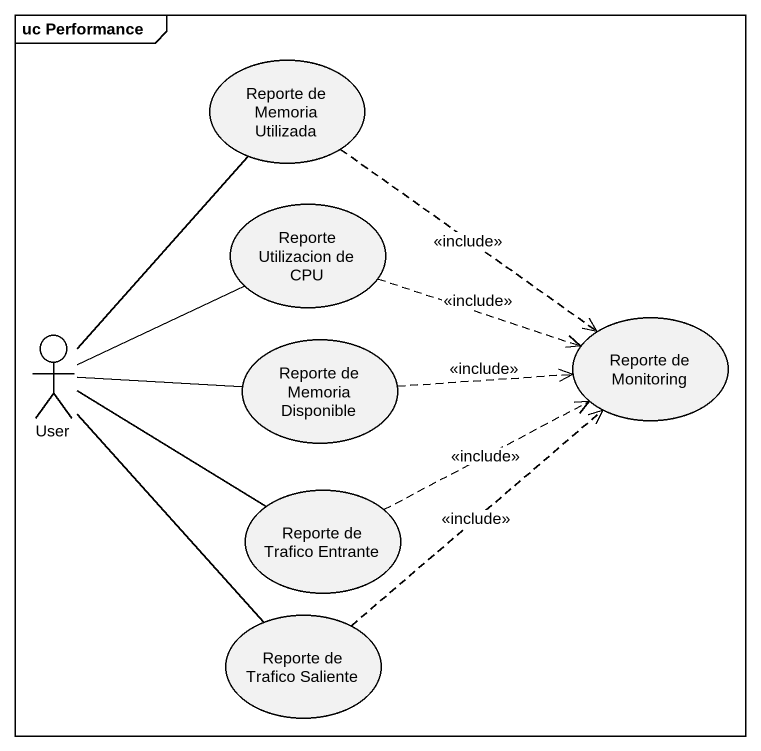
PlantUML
@startuml
mainframe uc Performance
usecase "Reporte de Memoria Utilizada" as Reporte_de_Memoria_Utilizada
usecase "Reporte Utilizacion de CPU" as Reporte_Utilizacion_de_CPU
usecase "Reporte de Monitoring" as Reporte_de_Monitoring
actor User
usecase "Reporte de Memoria Disponible" as Reporte_de_Memoria
usecase "Reporte de Trafico Entrante" as Reporte_de_Trafico_Entrante
usecase "Reporte de Trafico Saliente" as Reporte_de_Trafico_Saliente
Reporte_de_Memoria_Utilizada ..> Reporte_de_Monitoring : <<include>>
Reporte_Utilizacion_de_CPU .right.> Reporte_de_Monitoring : <<include>>
User -up- Reporte_de_Memoria_Utilizada
User -right- Reporte_Utilizacion_de_CPU
User -right- Reporte_de_Memoria
User -right- Reporte_de_Trafico_Entrante
User -- Reporte_de_Trafico_Saliente
Reporte_de_Memoria .right.> Reporte_de_Monitoring : <<include>>
Reporte_de_Trafico_Entrante .right.> Reporte_de_Monitoring : <<include>>
Reporte_de_Trafico_Saliente .up.> Reporte_de_Monitoring : <<include>>
@enduml
